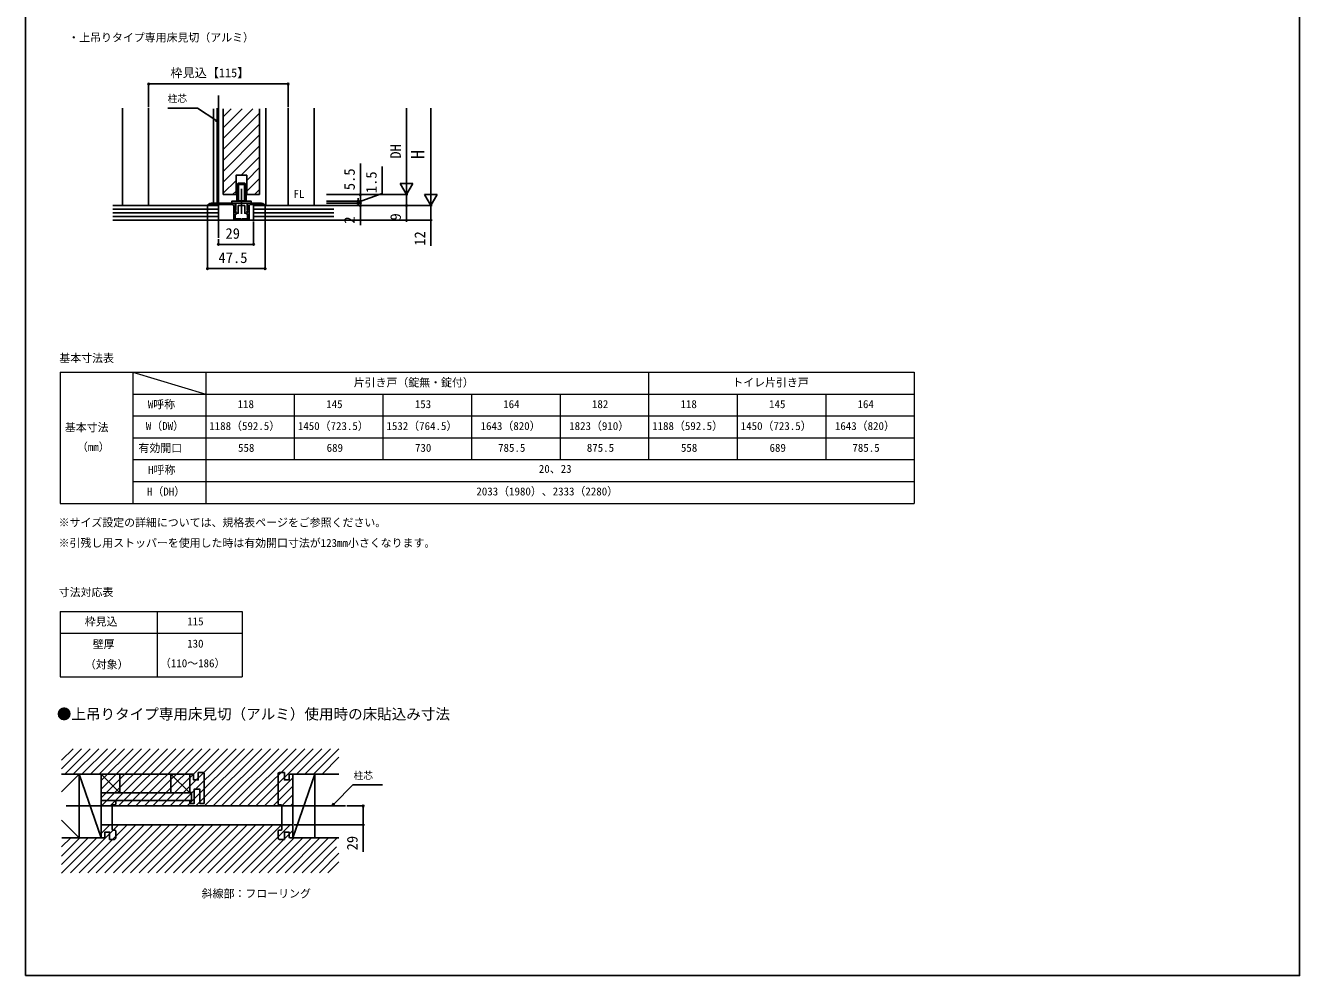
# Model space of a CAD drawing. Units: millimetres, scale not verified. Extents: x -525 to 525, y -783 to 779.
# Drawn here: x -525 to 525, y -783 to 0 of the extents above; entities that cross this region are included whole.
import ezdxf
from ezdxf.enums import TextEntityAlignment as Align

# ---------------------------------------------------------------- set-up
doc = ezdxf.new("R2010")
doc.units = ezdxf.units.MM
doc.header["$LTSCALE"] = 4
doc.layers.add('0-1_TABLE1', color=7, linetype='Continuous', lineweight=18)
for name, color, linetype in [('0-2_USER1', 3, 'Continuous'), ('0-3_YKK_11', 7, 'Continuous'), ('0-4_YKK_11E', 7, 'Continuous'), ('0-5_YKK_12', 2, 'Continuous'), ('0-6_YKK_13', 4, 'Continuous'), ('0-8_YKK_D', 6, 'Continuous'), ('0-9_YKK_ZWAK', 7, 'Continuous'), ('0-A_YSS_K', 3, 'Continuous')]:
    doc.layers.add(name, color=color, linetype=linetype)
doc.styles.add('ＭＳ ゴシック', font='')
doc.styles.get('ＭＳ ゴシック').set_extended_font_data('MS Gothic')

msp = doc.modelspace()

# ---------------------------------------------------------------- linework, layer by layer
at = {"layer": '0-1_TABLE1'}
for p, q in [((-496.46, -286.2), (207.54, -286.2)), ((-496.46, -286.2), (-496.46, -394.2)), ((-436.46, -286.2), (-376.46, -304.2)), ((-436.46, -286.2), (-436.46, -394.2)), ((-376.46, -286.2), (-376.46, -394.2)), ((-11.46, -286.2), (-11.46, -358.2)), ((207.54, -286.2), (207.54, -394.2)), ((-436.46, -304.2), (207.54, -304.2)), ((-303.46, -304.2), (-303.46, -358.2)), ((-230.46, -304.2), (-230.46, -358.2)), ((-157.46, -304.2), (-157.46, -358.2)), ((-84.46, -304.2), (-84.46, -358.2)), ((61.54, -304.2), (61.54, -358.2)), ((134.54, -304.2), (134.54, -358.2)), ((-436.46, -322.2), (207.54, -322.2)), ((-436.46, -340.2), (207.54, -340.2)), ((-436.46, -358.2), (207.54, -358.2)), ((-436.46, -376.2), (207.54, -376.2)), ((-496.46, -394.2), (207.54, -394.2)), ((-496.46, -483.23), (-346.46, -483.23)), ((-496.46, -483.23), (-496.46, -537.23)), ((-416.46, -483.23), (-416.46, -537.23)), ((-346.46, -483.23), (-346.46, -537.23)), ((-496.46, -501.23), (-346.46, -501.23)), ((-496.46, -537.23), (-346.46, -537.23))]:
    msp.add_line(p, q, dxfattribs=at)
at = {"layer": '0-3_YKK_11'}
msp.add_line((-352.3, -146.764), (-371, -146.764), dxfattribs=at)
for points in [[(-352.054, -153.764), (-351.804, -153.161), (-352.3, -152.664), (-352.3, -146.764)], [(-331.5, -146.764), (-341.7, -146.764), (-341.7, -152.664), (-342.196, -153.161), (-341.946, -153.764)], [(-374.818, -148.136), (-375, -148.521), (-375, -148.764), (-374.098, -148.764), (-373.923, -148.707)], [(-371, -147.764), (-354.3, -147.764), (-353.3, -148.764), (-353.3, -160.764), (-340.7, -160.764), (-340.7, -148.764), (-339.7, -147.764), (-331.5, -147.764)], [(-341.961, -154.364), (-342.187, -154.451), (-342.75, -155.014), (-342.75, -155.764), (-341.9, -155.764), (-341.9, -159.764), (-346.542, -159.764), (-346.725, -159.884), (-347.275, -159.884), (-347.458, -159.764), (-352.1, -159.764), (-352.1, -155.764), (-351.25, -155.764), (-351.25, -155.014), (-351.813, -154.451), (-352.039, -154.364)], [(-328.577, -148.707), (-328.402, -148.764), (-327.5, -148.764), (-327.5, -148.521), (-327.682, -148.136)]]:
    msp.add_lwpolyline(points, dxfattribs=at)
msp.add_lwpolyline([(-342.3, -146.764), (-351.7, -146.764), (-351.7, -149.764), (-351.7, -152.21), (-351.876, -152.483), (-351.938, -152.826), (-351.388, -153.376), (-351.549, -153.764), (-351.912, -153.764), (-352.026, -154.038), (-351, -155.064), (-349.7, -155.064), (-349.7, -148.764), (-347, -148.764), (-344.3, -148.764), (-344.3, -155.064), (-343, -155.064), (-341.974, -154.038), (-342.088, -153.764), (-342.451, -153.764), (-342.612, -153.376), (-342.062, -152.826), (-342.124, -152.483), (-342.3, -152.21), (-342.3, -149.764)], close=True, dxfattribs=at)
for centre, radius, start, end in [((-371, -152.764), 6, 90, 129.5212), ((-331.5, -152.764), 6, 50.4788, 90), ((-371, -152.764), 5, 90, 125.77483), ((-352.054, -154.064), 0.3, 90, 272.73383), ((-341.946, -154.064), 0.3, 267.26617, 90), ((-331.5, -152.764), 5, 54.22517, 90)]:
    msp.add_arc(centre, radius, start, end, dxfattribs=at)
at = {"layer": '0-4_YKK_11E'}
for p, q in [((-377.658, -641.653), (-377.658, -617.153)), ((-316.658, -617.153), (-316.658, -642.153)), ((-453.658, -643.653), (-453.658, -662.653)), ((-451.158, -642.653), (-452.658, -642.653)), ((-316.158, -642.653), (-314.658, -642.653)), ((-313.658, -643.653), (-313.658, -662.653)), ((-452.658, -663.653), (-451.158, -663.653)), ((-450.658, -664.153), (-450.658, -670.153)), ((-316.658, -664.153), (-316.658, -670.153)), ((-314.658, -663.653), (-316.158, -663.653))]:
    msp.add_line(p, q, dxfattribs=at)
for points in [[(-378.658, -616.153), (-382.658, -616.153), (-382.658, -619.653), (-382.658, -622.153), (-386.508, -622.153), (-386.508, -617.903), (-387.008, -617.403), (-389.658, -617.403), (-389.658, -632.653), (-388.158, -632.653), (-388.158, -639.153), (-389.658, -639.153), (-389.658, -641.653), (-386.033, -641.653), (-386.033, -639.278), (-386.033, -629.903), (-381.283, -629.903), (-381.283, -639.278), (-381.283, -641.653), (-377.658, -641.653)], [(-304.658, -669.903), (-304.658, -617.403), (-307.308, -617.403), (-307.808, -617.903), (-307.808, -622.153), (-311.658, -622.153), (-311.658, -619.653), (-311.658, -616.153), (-315.658, -616.153)], [(-462.658, -669.903), (-462.658, -639.153), (-454.158, -639.153), (-450.658, -639.153), (-450.658, -642.153)], [(-451.658, -671.153), (-455.658, -671.153), (-455.658, -667.653), (-455.658, -665.153), (-459.508, -665.153), (-459.508, -669.403), (-460.008, -669.903), (-462.658, -669.903)], [(-315.658, -671.153), (-311.658, -671.153), (-311.658, -667.653), (-311.658, -665.153), (-307.808, -665.153), (-307.808, -669.403), (-307.308, -669.903), (-304.658, -669.903)]]:
    msp.add_lwpolyline(points, dxfattribs=at)
for centre, radius, start, end in [((-378.658, -617.153), 1, 0.00001, 89.99999), ((-315.658, -617.153), 1, 90.00001, 179.99999), ((-452.658, -643.653), 1, 90.00001, 179.99999), ((-451.158, -642.153), 0.5, 270.00001, 359.99999), ((-316.158, -642.153), 0.5, 180.00001, 269.99999), ((-314.658, -643.653), 1, 0.00001, 89.99999), ((-452.658, -662.653), 1, 180.00001, 269.99999), ((-451.658, -670.153), 1, 270.00001, 359.99999), ((-451.158, -664.153), 0.5, 0.00001, 89.99999), ((-316.158, -664.153), 0.5, 90.00001, 179.99999), ((-315.658, -670.153), 1, 180.00001, 269.99999), ((-314.658, -662.653), 1, 270.00001, 359.99999)]:
    msp.add_arc(centre, radius, start, end, dxfattribs=at)
at = {"layer": '0-5_YKK_12'}
for p, q in [((-366, -175.461), (-366, -57.986)), ((-444.999, -148.767), (-444.999, -68.532)), ((-423.5, -148.767), (-423.5, -68.532)), ((-370, -146.764), (-370, -69.132)), ((-367, -146.764), (-367, -68.532)), ((-362, -139.764), (-362, -69.132)), ((-362, -75.644), (-355.488, -69.132)), ((-362, -84.624), (-346.508, -69.132)), ((-362, -93.604), (-337.527, -69.132)), ((-362, -102.585), (-332, -72.585)), ((-332, -139.764), (-332, -69.132)), ((-327, -148.764), (-327, -68.532)), ((-308.5, -148.767), (-308.5, -68.532)), ((-287.001, -148.767), (-287.001, -68.532)), ((-362, -111.565), (-332, -81.565)), ((-362, -120.545), (-332, -90.545)), ((-362, -129.525), (-332, -99.525)), ((-347.258, -123.764), (-332, -108.506)), ((-342.5, -127.986), (-332, -117.486)), ((-342.5, -139.764), (-342.5, -123.764)), ((-362, -138.506), (-351.5, -128.006)), ((-347, -134.839), (-347, -155.596)), ((-342.5, -136.966), (-332, -126.466)), ((-336.318, -139.764), (-332, -135.446)), ((-362, -139.764), (-351.5, -139.764)), ((-354.278, -139.764), (-351.5, -136.986)), ((-342.5, -139.764), (-332, -139.764)), ((-370, -148.764), (-370, -147.764)), ((-491.599, -643.653), (-261.216, -643.653))]:
    msp.add_line(p, q, dxfattribs=at)
msp.add_lwpolyline([(-351.5, -139.764), (-351.5, -123.764), (-342.5, -123.764)], dxfattribs=at)
at = {"layer": '0-6_YKK_13'}
for p, q in [((-350.75, -131.464), (-350.55, -131.264)), ((-343.45, -131.264), (-350.55, -131.264)), ((-350, -130.464), (-349.8, -130.264)), ((-350, -130.464), (-350, -131.264)), ((-350, -130.464), (-344, -130.464)), ((-349.8, -130.264), (-344.2, -130.264)), ((-349.5, -131.264), (-349.5, -145.264)), ((-344.5, -131.264), (-344.5, -145.264)), ((-344, -130.464), (-344.2, -130.264)), ((-344, -130.464), (-344, -131.264)), ((-343.25, -131.464), (-343.45, -131.264)), ((-343.25, -131.464), (-343.25, -144.864)), ((-343.25, -144.864), (-350.75, -144.864)), ((-343.45, -145.064), (-350.55, -145.064)), ((-343.45, -145.064), (-343.25, -144.864)), ((-495.283, -605.882), (-485.82, -596.419)), ((-495.283, -612.953), (-478.749, -596.419)), ((-492.662, -617.403), (-471.678, -596.419)), ((-485.591, -617.403), (-464.607, -596.419)), ((-478.52, -617.403), (-457.536, -596.419)), ((-471.449, -617.403), (-450.465, -596.419)), ((-464.378, -617.403), (-443.394, -596.419)), ((-462.658, -636.896), (-422.181, -596.419)), ((-462.658, -629.825), (-429.252, -596.419)), ((-462.658, -622.754), (-436.323, -596.419)), ((-462.344, -643.653), (-415.11, -596.419)), ((-455.273, -643.653), (-408.039, -596.419)), ((-448.202, -643.653), (-400.967, -596.419)), ((-441.131, -643.653), (-393.896, -596.419)), ((-434.059, -643.653), (-386.825, -596.419)), ((-426.988, -643.653), (-379.754, -596.419)), ((-419.917, -643.653), (-372.683, -596.419)), ((-412.846, -643.653), (-365.612, -596.419)), ((-405.775, -643.653), (-358.541, -596.419)), ((-398.704, -643.653), (-351.47, -596.419)), ((-391.633, -643.653), (-344.399, -596.419)), ((-384.562, -643.653), (-337.328, -596.419)), ((-377.491, -643.653), (-330.257, -596.419)), ((-370.42, -643.653), (-323.186, -596.419)), ((-363.349, -643.653), (-316.115, -596.419)), ((-356.278, -643.653), (-309.044, -596.419)), ((-349.207, -643.653), (-301.973, -596.419)), ((-342.136, -643.653), (-294.901, -596.419)), ((-335.064, -643.653), (-287.83, -596.419)), ((-301.743, -617.403), (-280.759, -596.419)), ((-294.672, -617.403), (-273.688, -596.419)), ((-287.601, -617.403), (-266.658, -596.46)), ((-280.53, -617.403), (-266.658, -603.531)), ((-327.993, -643.653), (-304.658, -620.318)), ((-320.922, -643.653), (-304.658, -627.389)), ((-313.851, -643.653), (-304.658, -634.46)), ((-304.658, -643.653), (-462.658, -643.653)), ((-306.821, -643.694), (-304.658, -641.531)), ((-487.867, -698.695), (-448.325, -659.153)), ((-480.796, -698.695), (-441.254, -659.153)), ((-473.725, -698.695), (-434.183, -659.153)), ((-466.654, -698.695), (-427.112, -659.153)), ((-304.658, -659.153), (-462.658, -659.153)), ((-462.658, -666.415), (-455.396, -659.153)), ((-459.582, -698.695), (-420.041, -659.153)), ((-452.511, -698.695), (-412.97, -659.153)), ((-445.44, -698.695), (-405.899, -659.153)), ((-438.369, -698.695), (-398.828, -659.153)), ((-431.298, -698.695), (-391.756, -659.153)), ((-424.227, -698.695), (-384.685, -659.153)), ((-417.156, -698.695), (-377.614, -659.153)), ((-410.085, -698.695), (-370.543, -659.153)), ((-403.014, -698.695), (-363.472, -659.153)), ((-395.943, -698.695), (-356.401, -659.153)), ((-388.872, -698.695), (-349.33, -659.153)), ((-381.801, -698.695), (-342.259, -659.153)), ((-374.73, -698.695), (-335.188, -659.153)), ((-367.659, -698.695), (-328.117, -659.153)), ((-360.588, -698.695), (-321.046, -659.153)), ((-353.516, -698.695), (-314.658, -659.836)), ((-346.445, -698.695), (-306.904, -659.153)), ((-495.283, -699.04), (-466.146, -669.903)), ((-495.283, -691.969), (-473.217, -669.903)), ((-495.283, -684.898), (-480.288, -669.903)), ((-495.283, -677.457), (-487.729, -669.903)), ((-339.374, -698.695), (-304.658, -663.979)), ((-332.303, -698.695), (-303.512, -669.903)), ((-325.232, -698.695), (-296.44, -669.903)), ((-318.161, -698.695), (-289.369, -669.903)), ((-311.09, -698.695), (-282.298, -669.903)), ((-304.019, -698.695), (-275.227, -669.903)), ((-296.948, -698.695), (-268.156, -669.903)), ((-289.877, -698.695), (-268.585, -677.403)), ((-282.806, -698.695), (-266.658, -682.547)), ((-275.735, -698.695), (-266.658, -689.618))]:
    msp.add_line(p, q, dxfattribs=at)
msp.add_lwpolyline([(-343.25, -131.464), (-350.75, -131.464), (-350.75, -144.864)], dxfattribs=at)
msp.add_lwpolyline([(-355, -146.764), (-339, -146.764), (-339, -145.264), (-355, -145.264)], close=True, dxfattribs=at)
at = {"layer": '0-8_YKK_D'}
for p, q in [((-423.5, -67.532), (-423.5, -47.532)), ((-423.5, -48.532), (-308.5, -48.532)), ((-308.5, -67.532), (-308.5, -47.532)), ((-210.95, -68.532), (-210.95, -129.264)), ((-190.95, -68.532), (-190.95, -138.264)), ((-210.95, -139.764), (-210.95, -121.578)), ((-210.95, -139.764), (-216.2, -130.671)), ((-205.7, -130.671), (-216.2, -130.671)), ((-210.95, -139.764), (-205.7, -130.671)), ((-190.95, -148.764), (-190.95, -130.578)), ((-277, -139.764), (-209.95, -139.764)), ((-277, -139.764), (-209.95, -139.764)), ((-277, -145.264), (-249.95, -145.264)), ((-277, -146.764), (-249.95, -146.764)), ((-275, -139.764), (-247.95, -139.764)), ((-275, -145.264), (-247.95, -145.264)), ((-275, -146.764), (-247.95, -146.764)), ((-250.95, -145.264), (-250.95, -142.714)), ((-250.95, -146.764), (-250.95, -145.264)), ((-250.95, -146.764), (-250.95, -145.264)), ((-250.95, -146.764), (-250.95, -149.314)), ((-248.95, -146.764), (-248.95, -144.214)), ((-248.95, -146.764), (-248.95, -148.764)), ((-190.95, -148.764), (-196.2, -139.671)), ((-185.7, -139.671), (-196.2, -139.671)), ((-190.95, -148.764), (-185.7, -139.671)), ((-375, -149.564), (-375, -201.764)), ((-327.5, -149.564), (-327.5, -201.764)), ((-277, -148.764), (-189.95, -148.764)), ((-277, -148.764), (-189.95, -148.764)), ((-277, -148.764), (-209.95, -148.764)), ((-275, -148.764), (-247.95, -148.764)), ((-248.95, -148.764), (-248.95, -164.819)), ((-337, -161.764), (-337, -181.764)), ((-277, -160.764), (-189.95, -160.764)), ((-366, -176.461), (-366, -181.764)), ((-366, -180.764), (-337, -180.764)), ((-375, -200.764), (-327.5, -200.764)), ((-260.216, -643.653), (-245.658, -643.653)), ((-303.658, -659.231), (-245.658, -659.231))]:
    msp.add_line(p, q, dxfattribs=at)
for points in [[(-366, -79.873), (-368.139, -78.485), (-383.359, -68.606), (-407.751, -68.606)], [(-367.767, -77.912), (-366, -79.873), (-368.511, -79.058)], [(-248.95, -145.264), (-248.95, -139.764), (-248.95, -113.987)], [(-250.95, -146.014), (-230.95, -138.712), (-230.95, -116.439)], [(-210.95, -139.764), (-210.95, -148.764), (-210.95, -162.132)], [(-190.95, -148.764), (-190.95, -160.764), (-190.95, -182.041)], [(-272.456, -643.653), (-270.653, -641.85), (-255.097, -626.295), (-230.705, -626.295)], [(-270.17, -642.333), (-272.456, -643.653), (-271.136, -641.367)], [(-246.658, -643.653), (-246.658, -659.231), (-246.658, -681.395)]]:
    msp.add_lwpolyline(points, dxfattribs=at)
for centre in [(-423.5, -48.532), (-308.5, -48.532), (-250.95, -145.264), (-250.95, -146.764), (-248.95, -139.764), (-248.95, -145.264), (-248.95, -146.764), (-248.95, -148.764), (-210.95, -148.764), (-190.95, -160.764), (-366, -180.764), (-337, -180.764), (-375, -200.764), (-327.5, -200.764), (-246.658, -643.653), (-246.658, -659.231)]:
    msp.add_circle(centre, 0.637, dxfattribs=at)
at = {"layer": '0-9_YKK_ZWAK'}
msp.add_line((-525, 746.6), (-525, -783.4), dxfattribs=at)
msp.add_lwpolyline([(-525, -783.4), (525, -783.4), (525, 746.6)], dxfattribs=at)
at = {"layer": '0-A_YSS_K'}
for p, q in [((-366, -148.764), (-453.018, -148.764)), ((-453.018, -151.764), (-366, -151.764)), ((-453.018, -154.764), (-366, -154.764)), ((-366, -148.764), (-366, -160.764)), ((-337, -148.764), (-337, -160.764)), ((-270.95, -148.764), (-337, -148.764)), ((-337, -151.764), (-270.95, -151.764)), ((-337, -154.764), (-270.95, -154.764)), ((-453.018, -157.764), (-366, -157.764)), ((-268.95, -160.764), (-453.018, -160.764)), ((-337, -157.764), (-270.95, -157.764)), ((-495.283, -632.028), (-480.658, -617.403)), ((-389.658, -617.403), (-495.28, -617.403)), ((-462.658, -617.403), (-495.124, -617.403)), ((-480.658, -617.403), (-480.658, -669.903)), ((-480.658, -617.403), (-462.658, -669.903)), ((-447.158, -632.903), (-462.658, -617.403)), ((-462.658, -617.403), (-462.658, -669.903)), ((-447.158, -617.403), (-447.158, -632.903)), ((-272.428, -617.403), (-304.658, -617.403)), ((-304.658, -669.903), (-286.658, -617.403)), ((-266.658, -617.403), (-304.658, -617.403)), ((-304.658, -669.903), (-286.658, -617.403)), ((-286.658, -617.403), (-286.658, -669.903)), ((-388.158, -632.903), (-462.658, -632.903)), ((-462.658, -639.153), (-389.658, -639.153)), ((-388.158, -639.153), (-388.158, -632.903)), ((-495.283, -655.278), (-480.658, -669.903)), ((-462.658, -669.903), (-495.124, -669.903)), ((-272.428, -669.903), (-304.658, -669.903)), ((-266.658, -669.903), (-304.658, -669.903))]:
    msp.add_line(p, q, dxfattribs=at)
msp.add_lwpolyline([(-405.158, -632.653), (-405.158, -617.403), (-389.658, -632.903)], dxfattribs=at)

# ---------------------------------------------------------------- texts
at = {"layer": '0-1_TABLE1', "style": 'ＭＳ ゴシック'}
for s, p in [('片引き戸（錠無・錠付）', (-254.506, -299.904)), ('トイレ片引き戸', (57.54, -299.853)), ('W呼称', (-424.154, -317.904)), ('118', (-350.162, -317.7)), ('145', (-277.137, -317.7)), ('153', (-204.137, -317.7)), ('164', (-131.264, -317.7)), ('182', (-58.137, -317.7)), ('118', (14.838, -317.7)), ('145', (87.863, -317.7)), ('164', (160.736, -317.7)), ('基本寸法', (-492.54, -336.893)), ('W（DW）', (-425.816, -335.751)), ('1188（592.5）', (-373.506, -335.751)), ('1450（723.5）', (-300.506, -335.751)), ('1532（764.5）', (-227.506, -335.751)), ('1643（820）', (-149.904, -335.751)), ('1823（910）', (-76.904, -335.751)), ('1188（592.5）', (-8.506, -335.751)), ('1450（723.5）', (64.494, -335.751)), ('1643（820）', (142.096, -335.751)), ('（mm）', (-482.594, -353.069)), ('有効開口', (-431.875, -353.93)), ('558', (-349.804, -353.7)), ('689', (-276.779, -353.7)), ('730', (-203.983, -353.7)), ('785.5', (-135.483, -353.7)), ('875.5', (-62.355, -353.7)), ('558', (15.196, -353.7)), ('689', (88.221, -353.7)), ('785.5', (156.517, -353.7)), ('H呼称', (-423.898, -371.904)), ('20、23', (-101.898, -371.086)), ('H（DH）', (-424.895, -389.751)), ('2033（1980）、2333（2280）', (-153.392, -389.674)), ('枠見込', (-476.122, -496.909)), ('115', (-391.637, -496.73)), ('壁厚', (-469.526, -515.616)), ('130', (-391.739, -515.105)), ('（対象）', (-476.071, -532.304)), ('（110～186）', (-414.162, -531.281))]:
    msp.add_text(s, height=6.598, dxfattribs=at).set_placement(p, align=Align.BOTTOM_LEFT)
at = {"layer": '0-2_USER1', "style": 'ＭＳ ゴシック'}
for s, height, p in [('・上吊りタイプ専用床見切（アルミ）', 6.598, (-489.705, -15.548)), ('FL', 6.598, (-304.139, -144.402)), ('基本寸法表', 6.598, (-497.074, -279.836)), ('※サイズ設定の詳細については、規格表ページをご参照ください。', 6.598, (-497.688, -415.296)), ('※引残し用ストッパーを使用した時は有効開口寸法が123mm小さくなります。', 6.598, (-497.688, -432.137)), ('寸法対応表', 6.598, (-497.583, -472.767)), ('●上吊りタイプ専用床見切（アルミ）使用時の床貼込み寸法', 8.798, (-499.138, -574.925)), ('斜線部：フローリング', 6.598, (-379.774, -721.158))]:
    msp.add_text(s, height=height, dxfattribs=at).set_placement(p, align=Align.BOTTOM_LEFT)
at = {"layer": '0-8_YKK_D', "style": 'ＭＳ ゴシック'}
for s, height, p in [('枠見込【115】', 7.331, (-405.517, -45.168)), ('柱芯', 5.865, (-407.846, -65.296)), ('29', 8.798, (-360.193, -178.764)), ('47.5', 8.798, (-365.977, -198.764)), ('柱芯', 5.865, (-254.577, -623.277))]:
    msp.add_text(s, height=height, dxfattribs=at).set_placement(p, align=Align.BOTTOM_LEFT)
for s, height, p in [('DH', 8.798, (-212.95, -110.114)), ('H', 11, (-192.95, -110.387)), ('5.5', 8.798, (-250.95, -136.1)), ('1.5', 8.798, (-232.95, -138.553)), ('9', 8.798, (-212.95, -161.087)), ('2', 8.798, (-250.95, -163.705)), ('12', 8.798, (-192.95, -181.882)), ('29', 8.798, (-248.658, -680.281))]:
    msp.add_text(s, height=height, rotation=90, dxfattribs=at).set_placement(p, align=Align.BOTTOM_LEFT)

doc.saveas('drawing.dxf')
